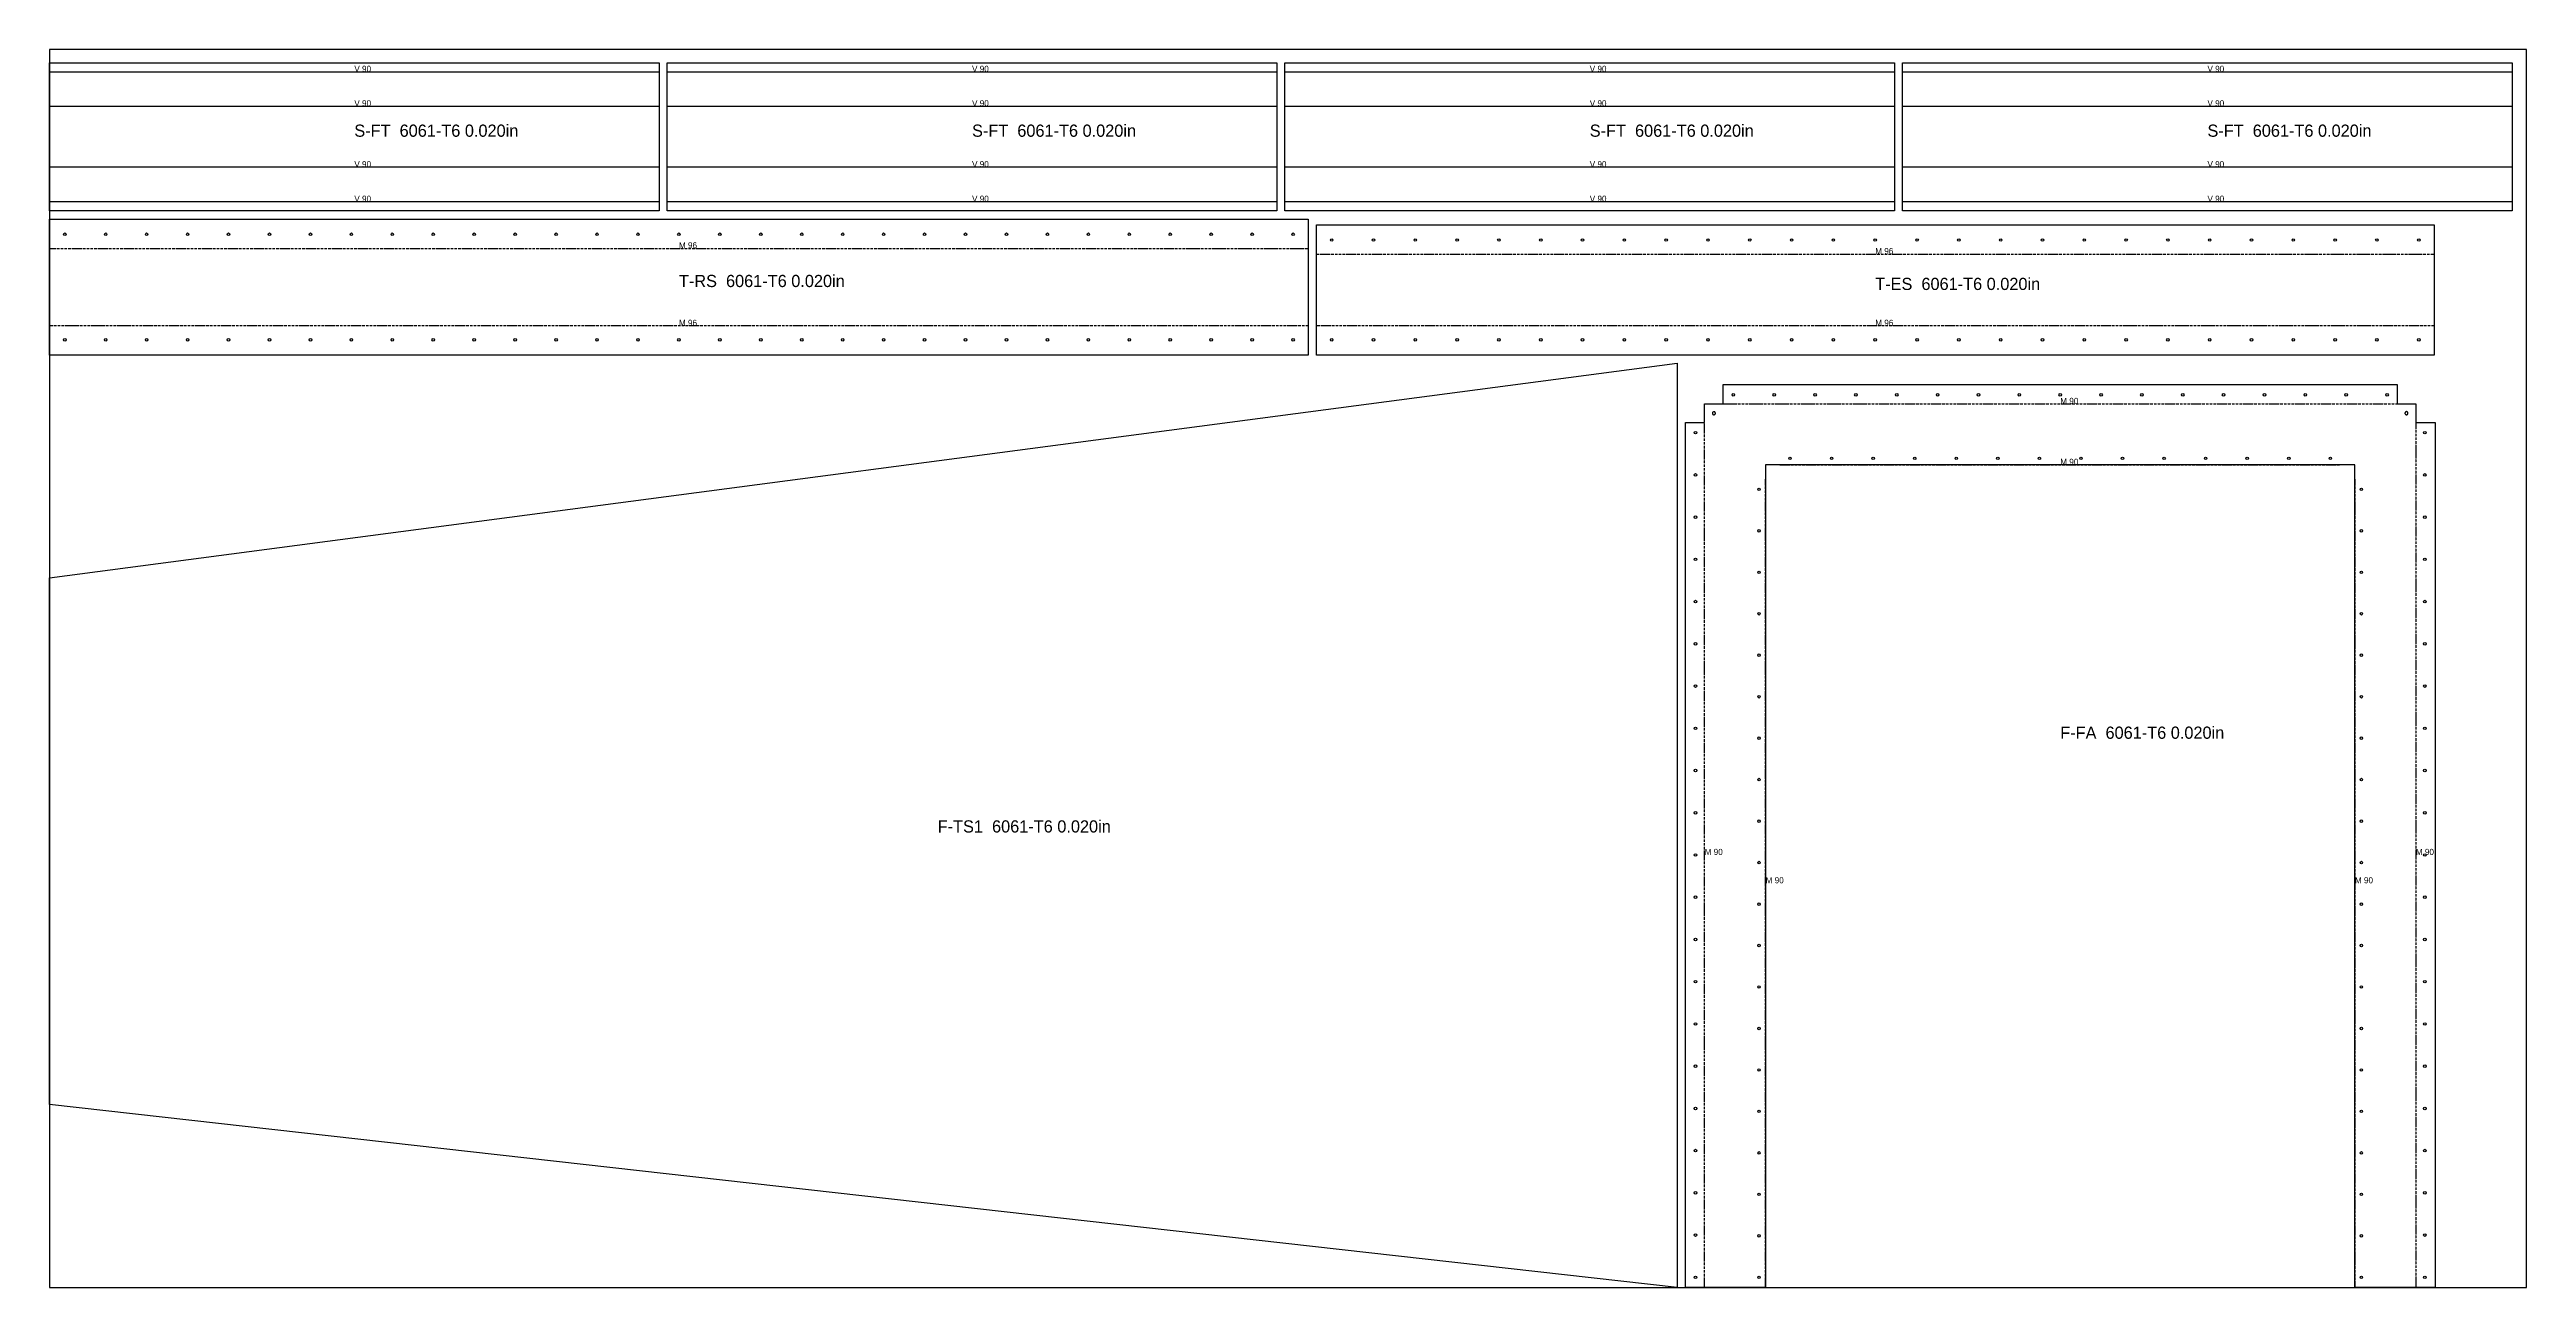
# Model space of a CAD drawing. Header units: millimetres. Extents: x 0 to 2438, y 0 to 1219.
import ezdxf

# ---------------------------------------------------------------- set-up
doc = ezdxf.new("R2010")
doc.units = ezdxf.units.MM
doc.linetypes.add('DASHDOT', pattern=[3.556, 2.54, -0.508, 0, -0.508])
doc.linetypes.add('DASHED', pattern=[1.524, 1.27, -0.254])
for name, color, linetype in [('CUT', 7, 'CONTINUOUS'), ('ETCH', 8, 'CONTINUOUS'), ('HOLE', 6, 'CONTINUOUS'), ('MOUNTAIN', 5, 'DASHDOT'), ('VALLEY', 1, 'DASHED')]:
    doc.layers.add(name, color=color, linetype=linetype)

msp = doc.modelspace()

# ---------------------------------------------------------------- linework, layer by layer
at = {"layer": 'CUT'}
for points in [[(0, 1206), (600, 1206), (600, 1060.1), (0, 1060.1), (0, 1206)], [(608, 1206), (1208, 1206), (1208, 1060.1), (608, 1060.1), (608, 1206)], [(1216, 1206), (1816, 1206), (1816, 1060.1), (1216, 1060.1), (1216, 1206)], [(1824, 1206), (2424, 1206), (2424, 1060.1), (1824, 1060.1), (1824, 1206)], [(0, 918), (0, 1052.1), (1239, 1052.1), (1239, 918), (0, 918)], [(2347, 1046.5), (2347, 918), (1247, 918), (1247, 1046.5), (2347, 1046.5)], [(1602.1, 0), (0, 180.2), (0, 698.9), (1602.1, 910), (1602.1, 0)], [(1610.1, 0), (1610.1, 851.7), (1629.1, 851.7), (1629.1, 870), (1647.3, 870), (1647.3, 889), (2310.8, 889), (2310.8, 870), (2329.1, 870), (2329.1, 851.7), (2348, 851.7), (2348, 0), (2269.1, 0), (2269.1, 810), (1689.1, 810), (1689.1, 0), (1610.1, 0)], [(1637.8, 862.3), (1637.6, 862.2), (1637.5, 862.2), (1637.4, 862.1), (1637.2, 862), (1637.1, 861.9), (1637, 861.8), (1636.9, 861.7), (1636.9, 861.6), (1636.8, 861.4), (1636.8, 861.3), (1636.7, 861.2), (1636.7, 861), (1636.7, 860.9), (1636.7, 860.7), (1636.7, 860.6), (1636.8, 860.4), (1636.8, 860.3), (1636.9, 860.2), (1636.9, 860), (1637, 859.9), (1637.1, 859.8), (1637.2, 859.7), (1637.4, 859.6), (1637.5, 859.5), (1637.6, 859.5), (1637.8, 859.4), (1637.9, 859.4), (1638, 859.4), (1638.2, 859.4), (1638.3, 859.4), (1638.5, 859.4), (1638.6, 859.4), (1638.8, 859.5), (1638.9, 859.5), (1639, 859.6), (1639.1, 859.7), (1639.3, 859.8), (1639.4, 859.9), (1639.4, 860), (1639.5, 860.2), (1639.6, 860.3), (1639.6, 860.4), (1639.7, 860.6), (1639.7, 860.7), (1639.7, 860.9), (1639.7, 861), (1639.7, 861.2), (1639.6, 861.3), (1639.6, 861.4), (1639.5, 861.6), (1639.4, 861.7), (1639.4, 861.8), (1639.3, 861.9), (1639.1, 862), (1639, 862.1), (1638.9, 862.2), (1638.8, 862.2), (1638.6, 862.3), (1638.5, 862.3), (1638.3, 862.4), (1638.2, 862.4), (1638, 862.4), (1637.9, 862.3), (1637.8, 862.3)], [(2319.3, 862.2), (2319.2, 862.2), (2319.1, 862.1), (2319, 862), (2318.9, 861.9), (2318.8, 861.8), (2318.7, 861.7), (2318.6, 861.6), (2318.5, 861.4), (2318.5, 861.3), (2318.4, 861.2), (2318.4, 861), (2318.4, 860.9), (2318.4, 860.7), (2318.4, 860.6), (2318.5, 860.4), (2318.5, 860.3), (2318.6, 860.2), (2318.7, 860), (2318.8, 859.9), (2318.9, 859.8), (2319, 859.7), (2319.1, 859.6), (2319.2, 859.5), (2319.3, 859.5), (2319.5, 859.4), (2319.6, 859.4), (2319.8, 859.4), (2319.9, 859.4), (2320.1, 859.4), (2320.2, 859.4), (2320.3, 859.4), (2320.5, 859.5), (2320.6, 859.5), (2320.7, 859.6), (2320.9, 859.7), (2321, 859.8), (2321.1, 859.9), (2321.2, 860), (2321.2, 860.2), (2321.3, 860.3), (2321.3, 860.4), (2321.4, 860.6), (2321.4, 860.7), (2321.4, 860.9), (2321.4, 861), (2321.4, 861.2), (2321.3, 861.3), (2321.3, 861.4), (2321.2, 861.6), (2321.2, 861.7), (2321.1, 861.8), (2321, 861.9), (2320.9, 862), (2320.7, 862.1), (2320.6, 862.2), (2320.5, 862.2), (2320.3, 862.3), (2320.2, 862.3), (2320.1, 862.4), (2319.9, 862.4), (2319.8, 862.4), (2319.6, 862.3), (2319.5, 862.3), (2319.3, 862.2)]]:
    msp.add_lwpolyline(points, close=True, dxfattribs=at)
at = {"layer": 'ETCH'}
msp.add_lwpolyline([(0, 0), (2438, 0), (2438, 1219), (0, 1219)], close=True, dxfattribs=at)
at = {"layer": 'HOLE'}
for centre in [(15, 1037.1), (55.3, 1037.1), (95.6, 1037.1), (135.9, 1037.1), (176.2, 1037.1), (216.5, 1037.1), (256.8, 1037.1), (297.1, 1037.1), (337.4, 1037.1), (377.7, 1037.1), (418, 1037.1), (458.3, 1037.1), (498.6, 1037.1), (538.9, 1037.1), (579.2, 1037.1), (619.5, 1037.1), (659.8, 1037.1), (700.1, 1037.1), (740.4, 1037.1), (780.7, 1037.1), (821, 1037.1), (861.3, 1037.1), (901.6, 1037.1), (941.9, 1037.1), (982.2, 1037.1), (1022.5, 1037.1), (1062.8, 1037.1), (1103.1, 1037.1), (1143.4, 1037.1), (1183.7, 1037.1), (1224, 1037.1), (1262, 1031.4), (1303.2, 1031.4), (1344.3, 1031.4), (1385.5, 1031.4), (1426.6, 1031.4), (1467.8, 1031.4), (1508.9, 1031.4), (1550.1, 1031.4), (1591.2, 1031.4), (1632.4, 1031.4), (1673.5, 1031.4), (1714.7, 1031.4), (1755.8, 1031.4), (1797, 1031.4), (1838.2, 1031.4), (1879.3, 1031.4), (1920.5, 1031.4), (1961.6, 1031.4), (2002.8, 1031.4), (2043.9, 1031.4), (2085.1, 1031.4), (2126.2, 1031.4), (2167.4, 1031.4), (2208.5, 1031.4), (2249.7, 1031.4), (2290.8, 1031.4), (2332, 1031.4), (15, 933.1), (55.3, 933.1), (95.6, 933.1), (135.9, 933.1), (176.2, 933.1), (216.5, 933.1), (256.8, 933.1), (297.1, 933.1), (337.4, 933.1), (377.7, 933.1), (418, 933.1), (458.3, 933.1), (498.6, 933.1), (538.9, 933.1), (579.2, 933.1), (619.5, 933.1), (659.8, 933.1), (700.1, 933.1), (740.4, 933.1), (780.7, 933.1), (821, 933.1), (861.3, 933.1), (901.6, 933.1), (941.9, 933.1), (982.2, 933.1), (1022.5, 933.1), (1062.8, 933.1), (1103.1, 933.1), (1143.4, 933.1), (1183.7, 933.1), (1224, 933.1), (1262, 933.1), (1303.2, 933.1), (1344.3, 933.1), (1385.5, 933.1), (1426.6, 933.1), (1467.8, 933.1), (1508.9, 933.1), (1550.1, 933.1), (1591.2, 933.1), (1632.4, 933.1), (1673.5, 933.1), (1714.7, 933.1), (1755.8, 933.1), (1797, 933.1), (1838.2, 933.1), (1879.3, 933.1), (1920.5, 933.1), (1961.6, 933.1), (2002.8, 933.1), (2043.9, 933.1), (2085.1, 933.1), (2126.2, 933.1), (2167.4, 933.1), (2208.5, 933.1), (2249.7, 933.1), (2290.8, 933.1), (2332, 933.1), (1657.3, 879), (1697.6, 879), (1737.8, 879), (1778, 879), (1818.2, 879), (1858.4, 879), (1898.6, 879), (1938.8, 879), (1979.1, 879), (2019.3, 879), (2059.5, 879), (2099.7, 879), (2139.9, 879), (2180.1, 879), (2220.3, 879), (2260.6, 879), (2300.8, 879), (1620.1, 841.7), (2338, 841.7), (1713.1, 816.5), (1754.1, 816.5), (1795, 816.5), (1835.9, 816.5), (1876.8, 816.5), (1917.7, 816.5), (1958.6, 816.5), (1999.5, 816.5), (2040.4, 816.5), (2081.3, 816.5), (2122.2, 816.5), (2163.1, 816.5), (2204.1, 816.5), (2245, 816.5), (1620.1, 800.1), (1682.6, 785.9), (2275.5, 785.9), (2338, 800.1), (1620.1, 758.5), (2338, 758.5), (1682.6, 745.1), (2275.5, 745.1), (1620.1, 717), (2338, 717), (1682.6, 704.2), (2275.5, 704.2), (1620.1, 675.4), (1682.6, 663.4), (2275.5, 663.4), (2338, 675.4), (1620.1, 633.8), (2338, 633.8), (1682.6, 622.6), (2275.5, 622.6), (1620.1, 592.2), (2338, 592.2), (1682.6, 581.7), (2275.5, 581.7), (1620.1, 550.6), (1682.6, 540.9), (2275.5, 540.9), (2338, 550.6), (1620.1, 509), (1682.6, 500.1), (2275.5, 500.1), (2338, 509), (1620.1, 467.4), (2338, 467.4), (1682.6, 459.2), (2275.5, 459.2), (1620.1, 425.9), (1682.6, 418.4), (2275.5, 418.4), (2338, 425.9), (1620.1, 384.3), (1682.6, 377.5), (2275.5, 377.5), (2338, 384.3), (1620.1, 342.7), (2338, 342.7), (1682.6, 336.7), (2275.5, 336.7), (1620.1, 301.1), (1682.6, 295.9), (2275.5, 295.9), (2338, 301.1), (1620.1, 259.5), (1682.6, 255), (2275.5, 255), (2338, 259.5), (1620.1, 217.9), (1682.6, 214.2), (2275.5, 214.2), (2338, 217.9), (1620.1, 176.3), (1682.6, 173.4), (2275.5, 173.4), (2338, 176.3), (1620.1, 134.8), (1682.6, 132.5), (2275.5, 132.5), (2338, 134.8), (1620.1, 93.2), (1682.6, 91.7), (2275.5, 91.7), (2338, 93.2), (1620.1, 51.6), (1682.6, 50.8), (2275.5, 50.8), (2338, 51.6), (1620.1, 10), (1682.6, 10), (2275.5, 10), (2338, 10)]:
    msp.add_circle(centre, 1.25, dxfattribs=at)
at = {"layer": 'MOUNTAIN'}
for p, q in [((0, 1023.2), (1239, 1023.2)), ((1247, 1017.5), (2347, 1017.5)), ((1239, 946.9), (0, 946.9)), ((2347, 946.9), (1247, 946.9)), ((1647.3, 870), (2310.8, 870)), ((1629.1, 0), (1629.1, 851.7)), ((2329.1, 851.7), (2329.1, 0)), ((1703.1, 810), (2255, 810)), ((1689.1, 0), (1689.1, 795.9)), ((2269.1, 795.9), (2269.1, 0))]:
    msp.add_line(p, q, dxfattribs=at)
at = {"layer": 'VALLEY'}
for p, q in [((0, 1197), (600, 1197)), ((608, 1197), (1208, 1197)), ((1216, 1197), (1816, 1197)), ((1824, 1197), (2424, 1197)), ((0, 1163.1), (600, 1163.1)), ((608, 1163.1), (1208, 1163.1)), ((1216, 1163.1), (1816, 1163.1)), ((1824, 1163.1), (2424, 1163.1)), ((600, 1103.1), (0, 1103.1)), ((1208, 1103.1), (608, 1103.1)), ((1816, 1103.1), (1216, 1103.1)), ((2424, 1103.1), (1824, 1103.1)), ((600, 1069.1), (0, 1069.1)), ((1208, 1069.1), (608, 1069.1)), ((1816, 1069.1), (1216, 1069.1)), ((2424, 1069.1), (1824, 1069.1))]:
    msp.add_line(p, q, dxfattribs=at)

# ---------------------------------------------------------------- texts
at = {"layer": 'ETCH'}
for s, height, p in [('V 90', 6, (300, 1197)), ('V 90', 6, (908, 1197)), ('V 90', 6, (1516, 1197)), ('V 90', 6, (2124, 1197)), ('V 90', 6, (300, 1163.1)), ('V 90', 6, (908, 1163.1)), ('V 90', 6, (1516, 1163.1)), ('V 90', 6, (2124, 1163.1)), ('S-FT  6061-T6 0.020in', 12, (300, 1133.1)), ('S-FT  6061-T6 0.020in', 12, (908, 1133.1)), ('S-FT  6061-T6 0.020in', 12, (1516, 1133.1)), ('S-FT  6061-T6 0.020in', 12, (2124, 1133.1)), ('V 90', 6, (300, 1103.1)), ('V 90', 6, (908, 1103.1)), ('V 90', 6, (1516, 1103.1)), ('V 90', 6, (2124, 1103.1)), ('V 90', 6, (300, 1069.1)), ('V 90', 6, (908, 1069.1)), ('V 90', 6, (1516, 1069.1)), ('V 90', 6, (2124, 1069.1)), ('M 96', 6, (619.5, 1023.2)), ('M 96', 6, (1797, 1017.5)), ('T-RS  6061-T6 0.020in', 12, (619.5, 985.1)), ('T-ES  6061-T6 0.020in', 12, (1797, 982.2)), ('M 96', 6, (619.5, 946.9)), ('M 96', 6, (1797, 946.9)), ('M 90', 6, (1979.1, 870)), ('M 90', 6, (1979.1, 810)), ('F-FA  6061-T6 0.020in', 12, (1979.1, 540.3)), ('F-TS1  6061-T6 0.020in', 12, (874.2, 448)), ('M 90', 6, (1629.1, 425.9)), ('M 90', 6, (2329.1, 425.9)), ('M 90', 6, (1689.1, 398)), ('M 90', 6, (2269.1, 398))]:
    msp.add_text(s, height=height, dxfattribs=at).set_placement(p)

doc.saveas('drawing.dxf')
